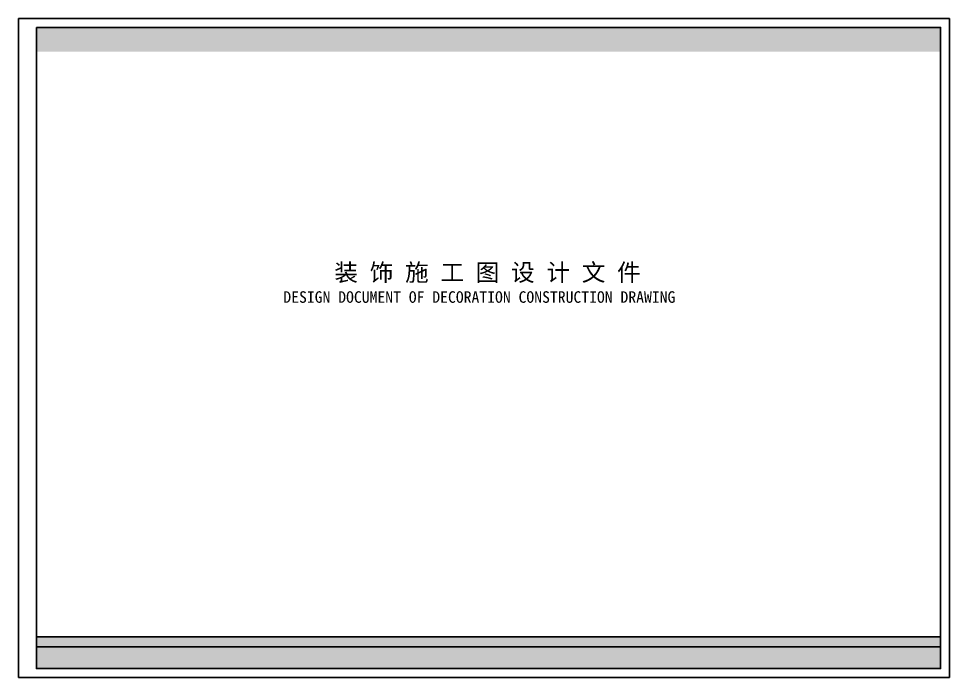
# Model space of a CAD drawing. Header units: millimetres. Extents: x -108685 to 756730, y -311791 to -113.
# Drawn here: x -5230 to 54164, y -63142 to -21147 of the extents above; entities that cross this region are included whole.
import ezdxf
from ezdxf.enums import TextEntityAlignment as Align

# ---------------------------------------------------------------- set-up
doc = ezdxf.new("R2010")
doc.units = ezdxf.units.MM
doc.styles.add('黑体', font='simhei.ttf')

msp = doc.modelspace()

# ---------------------------------------------------------------- hatches: boundary and pattern name
for color, points in [(251, [(-4099.1, -21711.6), (53599.2, -21711.6), (53599.2, -23256.1), (-4099.1, -23256.1)]), (250, [(53599.2, -60560), (-4099.1, -60560), (-4099.1, -61194.3), (53599.2, -61194.3)]), (251, [(-4099.1, -61194.3), (53599.2, -61194.3), (53599.2, -62577.4), (-4099.1, -62577.4)])]:
    msp.add_hatch(color=color).paths.add_polyline_path(points)

# ---------------------------------------------------------------- linework, layer by layer
at = {"color": 26}
for points in [[(-5229.8, -21146.6), (54164.2, -21146.6), (54164.2, -63142.3), (-5229.8, -63142.3)], [(-4099.1, -21711.6), (53599.2, -21711.6), (53599.2, -62577.4), (-4099.1, -62577.4)]]:
    msp.add_lwpolyline(points, close=True, dxfattribs=at)
at = {"color": 8}
msp.add_lwpolyline([(-5229.8, -21146.6), (54164.2, -21146.6), (54164.2, -63142.3), (-5229.8, -63142.3)], close=True, dxfattribs=at)
at = {"color": 250, "elevation": 0}
msp.add_lwpolyline([(53599.2, -60560), (-4099.1, -60560), (-4099.1, -61194.3), (53599.2, -61194.3)], close=True, dxfattribs=at)

# ---------------------------------------------------------------- texts
at = {"color": 26, "style": '黑体'}
for s, height, p in [('装 饰 施 工 图 设 计 文 件', 1103.154, (24693.8, -37875.2, 0)), ('DESIGN DOCUMENT OF DECORATION CONSTRUCTION DRAWING', 735.436, (24170.1, -39262.7, 0))]:
    msp.add_text(s, height=height, dxfattribs=at).set_placement(p, align=Align.CENTER)

doc.saveas('drawing.dxf')
